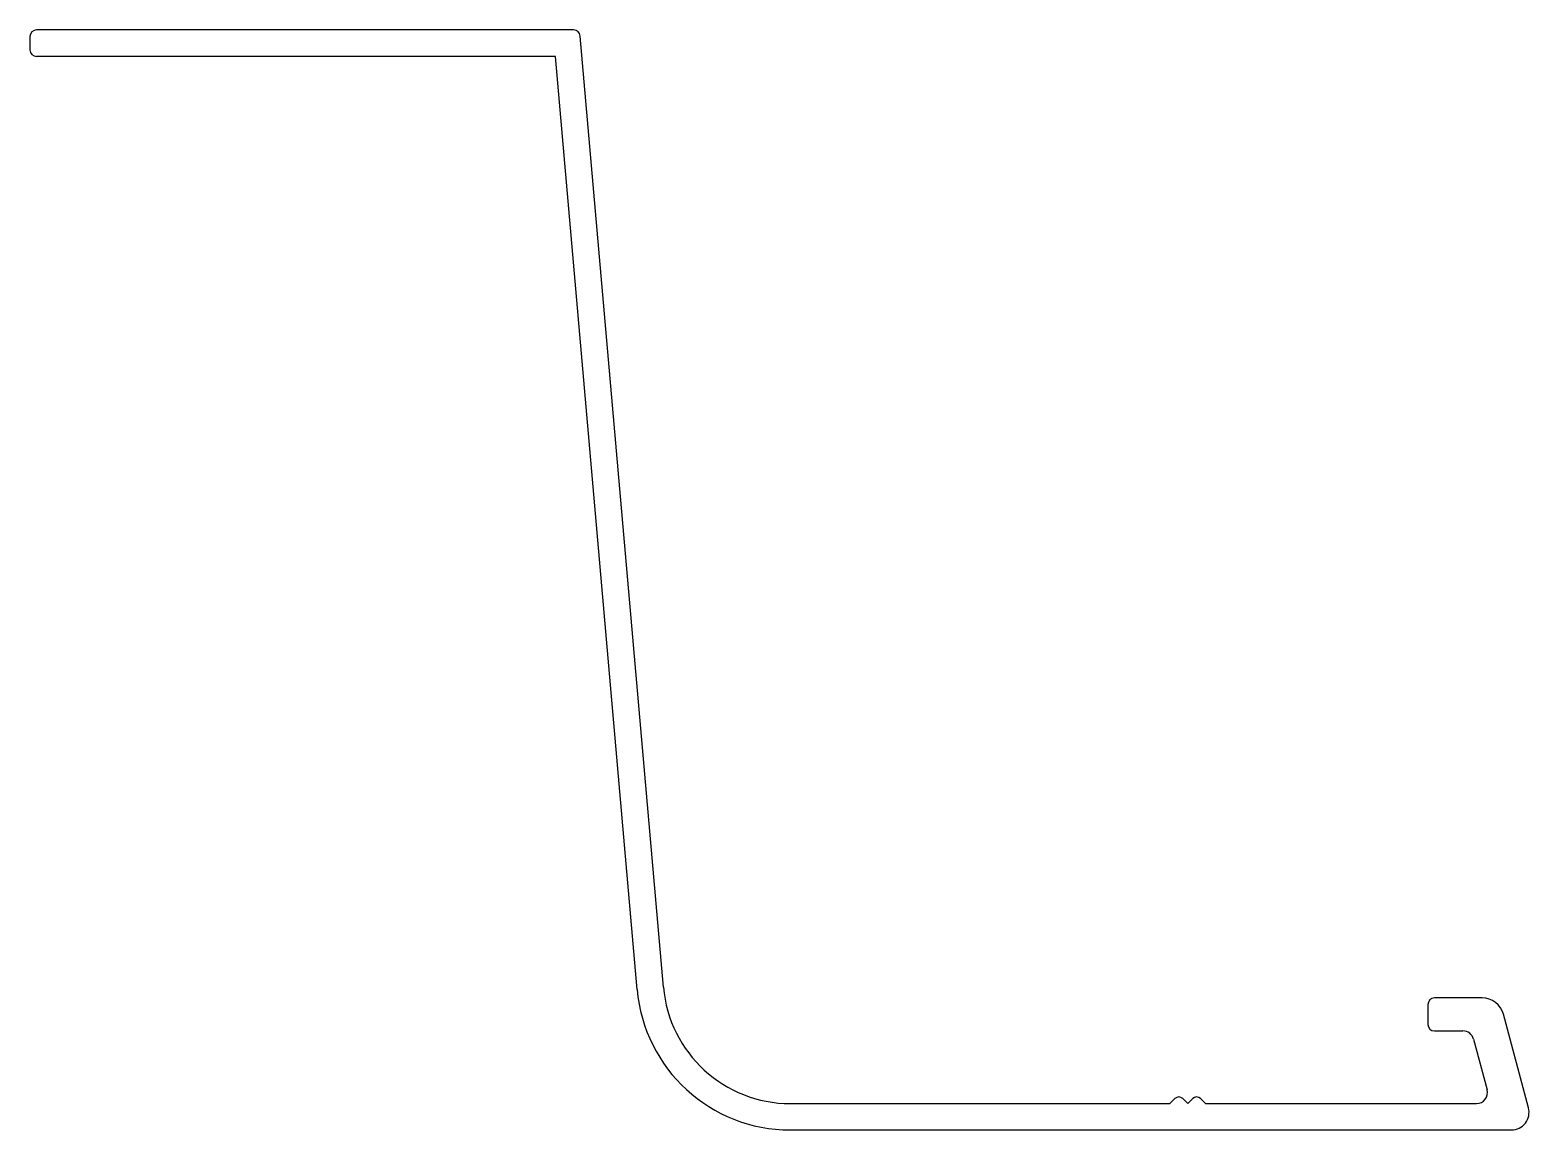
# Model space of a CAD drawing. Extents: x 1931.2 to 1999.3, y 1817 to 1867.
import ezdxf

# ---------------------------------------------------------------- set-up
doc = ezdxf.new("R2010")
doc.units = 0
doc.layers.get('0').update_dxf_attribs({"linetype": 'CONTINUOUS'})

msp = doc.modelspace()

# ---------------------------------------------------------------- linework, layer by layer
at = {"linetype": 'CONTINUOUS'}
for p, q in [((1931.157, 1866.692), (1931.157, 1866.092)), ((1955.882, 1866.992), (1931.457, 1866.992)), ((1959.963, 1823.486), (1956.181, 1866.718)), ((1955.057, 1865.792), (1931.457, 1865.792)), ((1958.768, 1823.382), (1955.057, 1865.792)), ((1997.199, 1822.992), (1995.031, 1822.992)), ((1994.731, 1822.692), (1994.731, 1821.792)), ((1999.304, 1817.999), (1998.165, 1822.251)), ((1995.031, 1821.492), (1996.328, 1821.492)), ((1996.811, 1821.121), (1997.427, 1818.821)), ((1983.003, 1818.192), (1983.23, 1818.418)), ((1983.583, 1818.418), (1983.81, 1818.192)), ((1983.81, 1818.192), (1984.037, 1818.418)), ((1984.39, 1818.418), (1984.617, 1818.192)), ((1965.741, 1818.192), (1983.003, 1818.192)), ((1984.617, 1818.192), (1996.944, 1818.192)), ((1965.741, 1816.992), (1998.531, 1816.992))]:
    msp.add_line(p, q, dxfattribs=at)
for centre, radius, start, end in [((1931.457, 1866.692), 0.3, 90, 180), ((1955.882, 1866.692), 0.3, 5, 90), ((1931.457, 1866.092), 0.3, 180, 270), ((1965.741, 1823.992), 7, 185, 270), ((1965.741, 1823.992), 5.8, 185, 270), ((1995.031, 1822.692), 0.3, 90, 180), ((1997.199, 1821.992), 1, 15, 90), ((1995.031, 1821.792), 0.3, 180, 270), ((1996.328, 1820.992), 0.5, 15, 90), ((1983.407, 1818.242), 0.25, 45, 135), ((1984.214, 1818.242), 0.25, 45, 135), ((1996.944, 1818.692), 0.5, 270, 15), ((1998.531, 1817.792), 0.8, 270, 15)]:
    msp.add_arc(centre, radius, start, end, dxfattribs=at)

doc.saveas('drawing.dxf')
